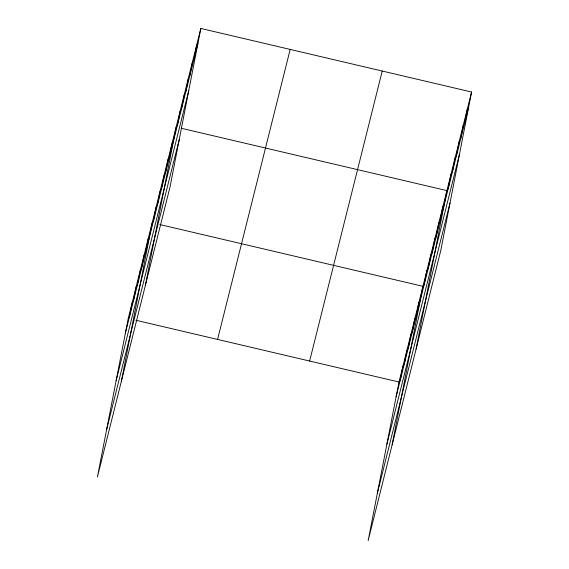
<?xml version="1.0" encoding="UTF-8"?>
<svg xmlns="http://www.w3.org/2000/svg" width="569" height="569" viewBox="0 0 569 569"><rect width="100%" height="100%" fill="white"/><g stroke="black" fill="none" stroke-linecap="round" stroke-linejoin="round"><path stroke-width="0.85" d="M129.362 317.239L132.221 302.502M133.352 301.286L136.219 286.556M137.349 285.332L140.209 270.602M141.34 269.386L144.206 254.656M145.33 253.433L148.196 238.703M121.375 381.28L152.193 222.749M153.317 221.533L156.183 206.803M157.314 205.587L160.173 190.85M161.304 189.633L164.171 174.903M165.302 173.68L168.161 158.95M169.292 157.734L172.158 143.004M145.337 285.581L176.148 127.051M177.4 125.351L180.259 110.621M181.511 108.914L184.377 94.184M185.629 92.484L188.488 77.754M189.74 76.047L192.607 61.317M193.858 59.617L196.718 44.887M200.836 28.45L170.017 186.981L97.413 476.986L128.231 318.455L200.836 28.45L471.587 92.014L440.769 250.545L368.164 540.55L398.983 382.019L471.587 92.014M400.114 380.803L402.973 366.073M404.104 364.85L406.97 350.12M408.094 348.904L410.96 334.167M412.091 332.95L414.957 318.22M416.081 317.004L418.948 302.267M392.126 444.851L422.938 286.321L159.846 224.549M424.069 285.097L426.935 270.367M428.066 269.151L430.925 254.421M432.056 253.198L434.922 238.468M436.046 237.252L438.912 222.522M440.043 221.298L442.91 206.568M416.081 349.146L446.9 190.615L181.255 128.253M448.152 188.915L451.011 174.185M452.263 172.485L455.129 157.748M456.381 156.048L459.24 141.318M460.492 139.618L463.358 124.881M464.61 123.181L467.469 108.451M125.365 333.185L197.969 43.18M116.14 380.64L188.744 90.635M106.638 429.531L179.242 139.526M217.578 339.43L290.183 49.425M309.636 361.045L382.233 71.04M396.116 396.749L468.721 106.752M386.892 444.204L459.496 154.199M377.389 493.095L449.994 203.09M135.891 320.255L398.983 382.019"/></g></svg>
